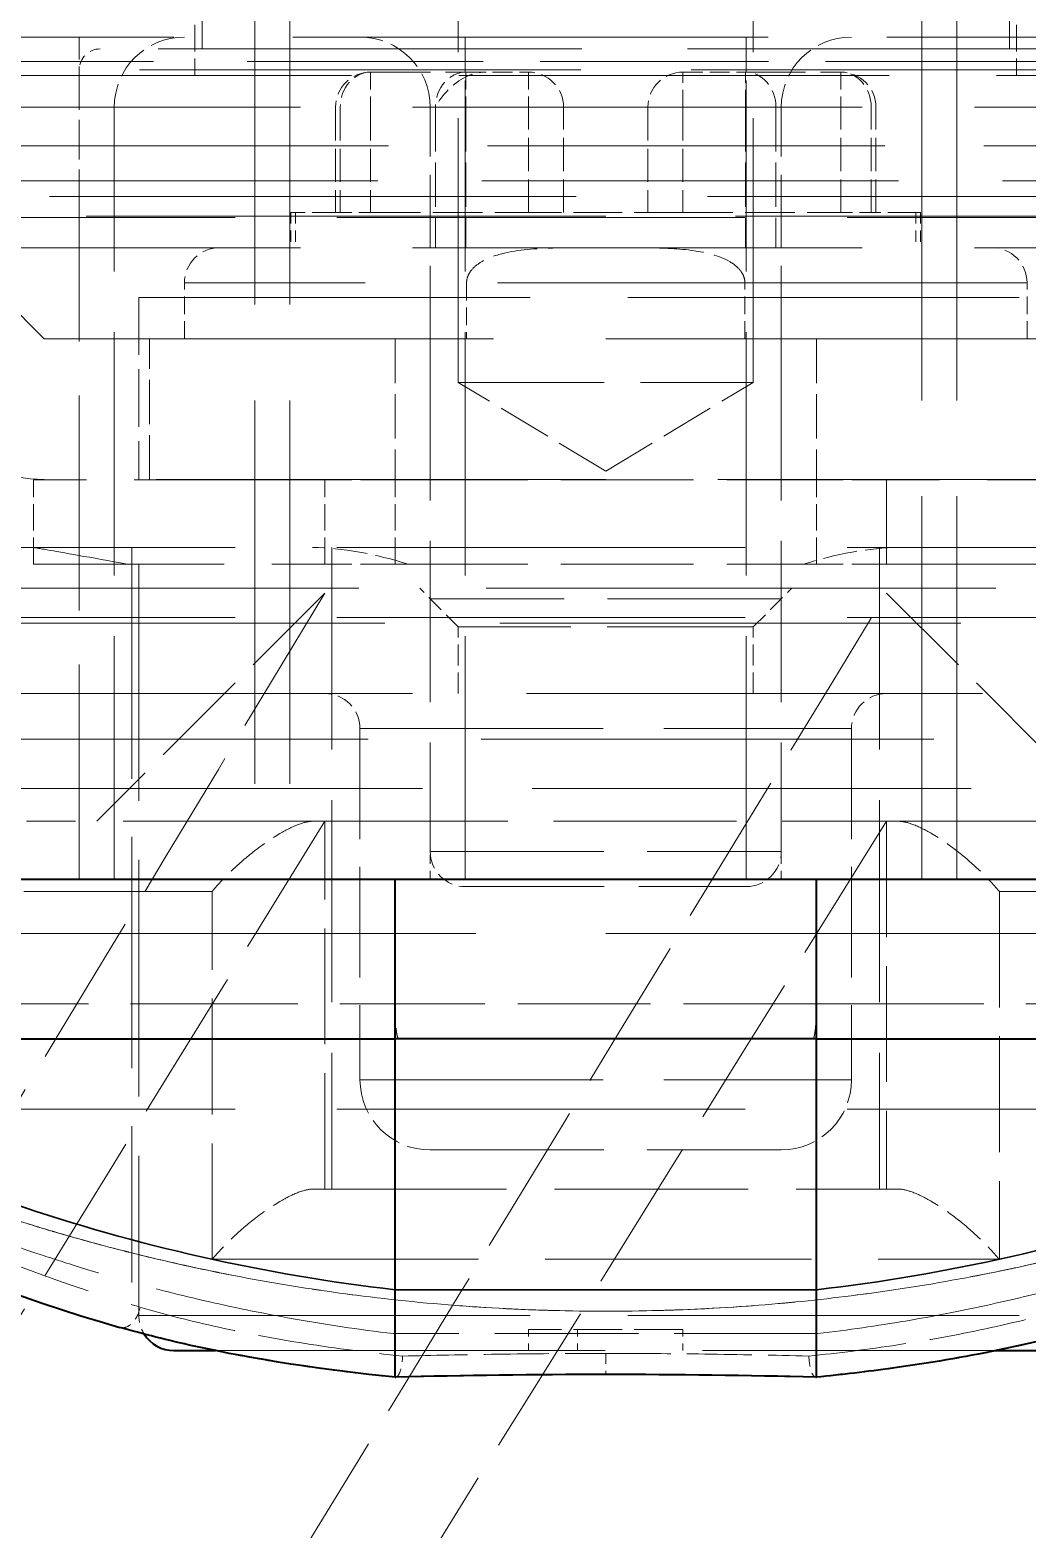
# Model space of a CAD drawing. Header units: millimetres. Extents: x 0 to 2523, y 0 to 1782.
# Drawn here: x 861.83 to 876.03, y 1412.92 to 1434.28 of the extents above; entities that cross this region are included whole.
import ezdxf

# ---------------------------------------------------------------- set-up
doc = ezdxf.new("R2010")
doc.units = ezdxf.units.MM
doc.header["$LTSCALE"] = 3
doc.linetypes.add('DASHED', pattern=[0.2067, 0.1654, -0.0413])
for name, color, linetype, lineweight in [('가려진 것(ISO)', 2, 'DASHED', 18), ('가려진 좁은 것(ISO)', 2, 'DASHED', 18), ('가시적인 것(ISO)', 3, 'Continuous', 40), ('가시적인 좁은 것(ISO)', 3, 'Continuous', 35)]:
    doc.layers.add(name, color=color, linetype=linetype, lineweight=lineweight)

msp = doc.modelspace()

# ---------------------------------------------------------------- linework, layer by layer
at = {"layer": '가려진 것(ISO)', "ltscale": 7.586941}
for p, q in [((867.9266, 1429.2615), (867.9266, 1441.2115)), ((872.1266, 1429.2615), (872.1266, 1441.2115))]:
    msp.add_line(p, q, dxfattribs=at)
at = {"layer": '가려진 것(ISO)', "ltscale": 1.745872}
for p, q in [((864.2766, 1436.7615), (864.2766, 1434.0115)), ((875.7766, 1436.7615), (875.7766, 1434.0115))]:
    msp.add_line(p, q, dxfattribs=at)
at = {"layer": '가려진 것(ISO)', "ltscale": 11.006289}
for p, q in [((865.0266, 1435.8307), (865.0266, 1422.1807)), ((875.0266, 1422.1807), (875.0266, 1435.8307))]:
    msp.add_line(p, q, dxfattribs=at)
at = {"layer": '가려진 것(ISO)', "ltscale": 0.761779}
for p, q in [((864.1766, 1434.8307), (864.1766, 1433.6307)), ((875.8766, 1434.8307), (875.8766, 1433.6307)), ((861.8766, 1426.673), (861.8766, 1427.873)), ((866.0266, 1426.673), (866.0266, 1427.873)), ((874.0266, 1426.673), (874.0266, 1427.873))]:
    msp.add_line(p, q, dxfattribs=at)
at = {"layer": '가려진 것(ISO)', "ltscale": 13.645111}
msp.add_line((880.7999, 1434.1807), (859.2533, 1434.1807), dxfattribs=at)
at = {"layer": '가려진 것(ISO)', "ltscale": 12.159042}
msp.add_line((877.2266, 1434.0115), (862.8266, 1434.0115), dxfattribs=at)
at = {"layer": '가려진 것(ISO)', "ltscale": 1.142718}
msp.add_line((862.5266, 1433.7115), (862.5266, 1431.9115), dxfattribs=at)
at = {"layer": '가려진 것(ISO)', "ltscale": 1.722727}
for p, q in [((866.6779, 1433.6807), (868.0347, 1433.6807)), ((872.0184, 1433.6807), (873.3752, 1433.6807))]:
    msp.add_line(p, q, dxfattribs=at)
at = {"layer": '가려진 것(ISO)', "ltscale": 0.56614}
for p, q in [((868.0347, 1433.6807), (868.9266, 1433.6807)), ((871.1266, 1433.6807), (872.0184, 1433.6807))]:
    msp.add_line(p, q, dxfattribs=at)
at = {"layer": '가려진 것(ISO)', "ltscale": 12.349028}
msp.add_line((860.2766, 1433.6307), (879.7766, 1433.6307), dxfattribs=at)
at = {"layer": '가려진 것(ISO)', "ltscale": 12.901145}
for p, q in [((835.2766, 1433.1807), (1091.2766, 1433.1807)), ((835.2766, 1431.1807), (1091.2766, 1431.1807)), ((862.0266, 1429.8807), (878.0266, 1429.8807)), ((878.0266, 1427.8807), (862.0266, 1427.8807))]:
    msp.add_line(p, q, dxfattribs=at)
at = {"layer": '가려진 것(ISO)', "ltscale": 6.983788}
msp.add_line((863.0266, 1422.1807), (863.0266, 1433.1807), dxfattribs=at)
at = {"layer": '가려진 것(ISO)', "ltscale": 0.952248}
for p, q in [((866.1779, 1433.1807), (866.1779, 1431.6807)), ((869.4266, 1431.6807), (869.4266, 1433.1807)), ((870.6266, 1433.1807), (870.6266, 1431.6807)), ((873.8752, 1431.6807), (873.8752, 1433.1807))]:
    msp.add_line(p, q, dxfattribs=at)
at = {"layer": '가려진 것(ISO)', "ltscale": 2.095066}
for p, q in [((867.5266, 1429.8807), (867.5266, 1433.1807)), ((872.5266, 1429.8807), (872.5266, 1433.1807))]:
    msp.add_line(p, q, dxfattribs=at)
at = {"layer": '가려진 것(ISO)', "ltscale": 2.408897}
msp.add_line((859.3642, 1432.5841), (862.0266, 1429.8807), dxfattribs=at)
at = {"layer": '가려진 것(ISO)', "ltscale": 11.397629}
msp.add_line((861.2766, 1432.6307), (878.7766, 1432.6307), dxfattribs=at)
at = {"layer": '가려진 것(ISO)', "ltscale": 15.114366}
msp.add_line((878.9766, 1431.9115), (861.0766, 1431.9115), dxfattribs=at)
at = {"layer": '가려진 것(ISO)', "ltscale": 0.166116}
for p, q in [((865.6098, 1431.6807), (865.5429, 1431.6807)), ((874.5103, 1431.6807), (874.4433, 1431.6807))]:
    msp.add_line(p, q, dxfattribs=at)
at = {"layer": '가려진 것(ISO)', "ltscale": 0.317349}
for p, q in [((865.5429, 1431.6807), (865.5429, 1431.1807)), ((874.5103, 1431.6807), (874.5103, 1431.1807))]:
    msp.add_line(p, q, dxfattribs=at)
at = {"layer": '가려진 것(ISO)', "ltscale": 0.80633}
for p, q in [((866.2449, 1431.6807), (865.6098, 1431.6807)), ((874.4433, 1431.6807), (873.8082, 1431.6807))]:
    msp.add_line(p, q, dxfattribs=at)
at = {"layer": '가려진 것(ISO)', "ltscale": 0.332332}
for p, q in [((866.2449, 1431.6807), (866.6779, 1431.6807)), ((873.3752, 1431.6807), (873.8082, 1431.6807))]:
    msp.add_line(p, q, dxfattribs=at)
at = {"layer": '가려진 것(ISO)', "ltscale": 1.427554}
for p, q in [((866.6779, 1431.6807), (868.9266, 1431.6807)), ((871.1266, 1431.6807), (873.3752, 1431.6807))]:
    msp.add_line(p, q, dxfattribs=at)
at = {"layer": '가려진 것(ISO)', "ltscale": 1.396677}
for p, q in [((871.1266, 1431.6807), (868.9266, 1431.6807)), ((871.1266, 1415.773), (868.9266, 1415.773))]:
    msp.add_line(p, q, dxfattribs=at)
at = {"layer": '가려진 것(ISO)', "ltscale": 0.507819}
for p, q in [((864.0266, 1429.8807), (864.0266, 1430.6807)), ((876.0266, 1429.8807), (876.0266, 1430.6807))]:
    msp.add_line(p, q, dxfattribs=at)
at = {"layer": '가려진 것(ISO)', "ltscale": 11.230227}
msp.add_line((863.3766, 1430.473), (876.6766, 1430.473), dxfattribs=at)
at = {"layer": '가려진 것(ISO)', "ltscale": 1.650637}
msp.add_line((863.3766, 1430.473), (863.3766, 1427.873), dxfattribs=at)
at = {"layer": '가려진 것(ISO)', "ltscale": 1.269698}
for p, q in [((863.5266, 1427.8807), (863.5266, 1429.8807)), ((867.0266, 1429.8807), (867.0266, 1427.8807)), ((873.0266, 1429.8807), (873.0266, 1427.8807))]:
    msp.add_line(p, q, dxfattribs=at)
at = {"layer": '가려진 것(ISO)', "ltscale": 4.634662}
for p, q in [((867.5266, 1429.8807), (867.5266, 1422.5807)), ((872.5266, 1429.8807), (872.5266, 1422.5807))]:
    msp.add_line(p, q, dxfattribs=at)
at = {"layer": '가려진 것(ISO)', "ltscale": 4.188547}
for p, q in [((867.9266, 1429.2615), (872.1266, 1429.2615)), ((872.1266, 1425.7807), (867.9266, 1425.7807))]:
    msp.add_line(p, q, dxfattribs=at)
at = {"layer": '가려진 것(ISO)', "ltscale": 1.555358}
for q in [(867.9266, 1429.2615), (872.1266, 1429.2615)]:
    msp.add_line((870.0266, 1427.9997), q, dxfattribs=at)
at = {"layer": '가려진 것(ISO)', "ltscale": 5.473363}
for p, q in [((866.0266, 1427.873), (861.8766, 1427.873)), ((878.1766, 1427.873), (874.0266, 1427.873)), ((861.8766, 1426.673), (866.0266, 1426.673)), ((874.0266, 1426.673), (878.1766, 1426.673))]:
    msp.add_line(p, q, dxfattribs=at)
at = {"layer": '가려진 것(ISO)', "ltscale": 0.997197}
for p, q in [((867.0266, 1427.873), (866.0266, 1427.873)), ((874.0266, 1427.873), (873.0266, 1427.873)), ((867.0266, 1426.673), (866.0266, 1426.673)), ((874.0266, 1426.673), (873.0266, 1426.673))]:
    msp.add_line(p, q, dxfattribs=at)
at = {"layer": '가려진 것(ISO)', "ltscale": 3.809293}
for p, q in [((867.0266, 1427.873), (873.0266, 1427.873)), ((867.0266, 1426.673), (873.0266, 1426.673))]:
    msp.add_line(p, q, dxfattribs=at)
at = {"layer": '가려진 것(ISO)', "ltscale": 11.715744}
msp.add_line((879.2766, 1426.9115), (860.7766, 1426.9115), dxfattribs=at)
at = {"layer": '가려진 것(ISO)', "ltscale": 6.645207}
msp.add_line((863.2766, 1426.9115), (863.2766, 1416.4448), dxfattribs=at)
at = {"layer": '가려진 것(ISO)', "ltscale": 5.801961}
for p, q in [((866.1266, 1426.9115), (866.1266, 1417.773)), ((873.9266, 1426.9115), (873.9266, 1417.773))]:
    msp.add_line(p, q, dxfattribs=at)
at = {"layer": '가려진 것(ISO)', "ltscale": 6.793318}
msp.add_line((863.3766, 1426.673), (863.3766, 1415.973), dxfattribs=at)
at = {"layer": '가려진 것(ISO)', "ltscale": 14.627704}
msp.add_line((859.2533, 1426.3307), (880.7999, 1426.3307), dxfattribs=at)
at = {"layer": '가려진 것(ISO)', "ltscale": 2.918018}
for p, q in [((866.0266, 1426.2615), (862.7766, 1423.0115)), ((874.0266, 1426.2615), (877.2766, 1423.0115))]:
    msp.add_line(p, q, dxfattribs=at)
at = {"layer": '가려진 것(ISO)', "ltscale": 0.493735}
for p, q in [((867.9266, 1425.7807), (867.3766, 1426.3307)), ((872.1266, 1425.7807), (872.6766, 1426.3307))]:
    msp.add_line(p, q, dxfattribs=at)
at = {"layer": '가려진 것(ISO)', "ltscale": 0.603054}
for p, q in [((867.9266, 1424.8307), (867.9266, 1425.7807)), ((872.1266, 1424.8307), (872.1266, 1425.7807))]:
    msp.add_line(p, q, dxfattribs=at)
at = {"layer": '가려진 것(ISO)', "ltscale": 13.093872}
msp.add_line((860.7766, 1424.8307), (879.2766, 1424.8307), dxfattribs=at)
at = {"layer": '가려진 것(ISO)', "ltscale": 3.174394}
for p, q in [((866.5266, 1424.3307), (866.5266, 1419.3307)), ((873.5266, 1424.3307), (873.5266, 1419.3307))]:
    msp.add_line(p, q, dxfattribs=at)
at = {"layer": '가려진 것(ISO)', "ltscale": 12.986021}
msp.add_line((1116.2766, 1424.1807), (810.2766, 1424.1807), dxfattribs=at)
at = {"layer": '가려진 것(ISO)', "ltscale": 12.600935}
msp.add_line((883.0466, 1423.4807), (857.0066, 1423.4807), dxfattribs=at)
at = {"layer": '가려진 것(ISO)', "ltscale": 5.452487}
for p, q in [((865.8573, 1423.0115), (861.7766, 1423.0115)), ((874.1959, 1423.0115), (878.2766, 1423.0115))]:
    msp.add_line(p, q, dxfattribs=at)
at = {"layer": '가려진 것(ISO)', "ltscale": 0.374779}
for p, q in [((866.0266, 1423.0115), (865.8573, 1423.0115)), ((874.1959, 1423.0115), (874.0266, 1423.0115))]:
    msp.add_line(p, q, dxfattribs=at)
at = {"layer": '가려진 것(ISO)', "ltscale": 5.252413}
msp.add_line((866.0266, 1423.0115), (874.0266, 1423.0115), dxfattribs=at)
at = {"layer": '가려진 것(ISO)', "ltscale": 3.325855}
for p, q in [((866.0266, 1417.773), (866.0266, 1423.0115)), ((874.0266, 1423.0115), (874.0266, 1417.773))]:
    msp.add_line(p, q, dxfattribs=at)
at = {"layer": '가려진 것(ISO)', "ltscale": 0.25386}
for p, q in [((867.5266, 1422.1807), (867.5266, 1422.5807)), ((872.5266, 1422.1807), (872.5266, 1422.5807))]:
    msp.add_line(p, q, dxfattribs=at)
at = {"layer": '가려진 것(ISO)', "ltscale": 3.989087}
msp.add_line((868.0266, 1422.0807), (872.0266, 1422.0807), dxfattribs=at)
at = {"layer": '가려진 것(ISO)', "ltscale": 4.986384}
msp.add_line((867.5266, 1418.3307), (872.5266, 1418.3307), dxfattribs=at)
at = {"layer": '가려진 것(ISO)', "ltscale": 5.550123}
msp.add_line((865.8573, 1417.773), (874.1959, 1417.773), dxfattribs=at)
at = {"layer": '가려진 것(ISO)', "ltscale": 0.19037}
for p, q in [((868.9266, 1415.473), (868.9266, 1415.773)), ((869.6266, 1415.473), (869.6266, 1415.773)), ((871.1266, 1415.473), (871.1266, 1415.773))]:
    msp.add_line(p, q, dxfattribs=at)
at = {"layer": '가려진 것(ISO)', "ltscale": 11.188352}
msp.add_line((864.4689, 1415.473), (875.5832, 1415.473), dxfattribs=at)
at = {"layer": '가려진 것(ISO)', "ltscale": 0.997197}
for centre, start, end in [((864.0266, 1433.1807), 90, 180), ((866.5266, 1433.1807), 0, 90), ((873.5266, 1433.1807), 90, 180), ((867.5266, 1419.3307), 180, 270), ((872.5266, 1419.3307), 270, 0)]:
    msp.add_arc(centre, 1, start, end, dxfattribs=at)
at = {"layer": '가려진 것(ISO)', "ltscale": 0.299089}
msp.add_arc((862.8266, 1433.7115), 0.3, 90, 180, dxfattribs=at)
at = {"layer": '가려진 것(ISO)', "ltscale": 0.498548}
for centre, start, end in [((866.6779, 1433.1807), 90, 180), ((868.9266, 1433.1807), 0, 90), ((871.1266, 1433.1807), 90, 180), ((873.3752, 1433.1807), 0, 90), ((864.5266, 1430.6807), 90, 180), ((875.5266, 1430.6807), 0, 90), ((866.0266, 1424.3307), 0, 90), ((874.0266, 1424.3307), 90, 180), ((868.0266, 1422.5807), 180, 270), ((872.0266, 1422.5807), 270, 0)]:
    msp.add_arc(centre, 0.5, start, end, dxfattribs=at)
at = {"layer": '가려진 것(ISO)', "ltscale": 1.00689}
msp.add_arc((862.0266, 1429.8807), 2, 224.56264, 270, dxfattribs=at)
at = {"layer": '가려진 것(ISO)', "ltscale": 0.176455}
msp.add_arc((863.8766, 1415.973), 0.5, 180, 211.86607, dxfattribs=at)
at = {"layer": '가려진 것(ISO)', "ltscale": 0.189734}
msp.add_ellipse((868.3234, 1433.1807), major_axis=(-0.5774, 0), ratio=0.8660254, start_param=4.712389, end_param=5.2359878, dxfattribs=at)
at = {"layer": '가려진 것(ISO)', "ltscale": 0.433106}
msp.add_ellipse((868.0347, 1433.1807), major_axis=(-0.433, -0.433), ratio=0.5772801, start_param=4.1887249, end_param=5.2360625, dxfattribs=at)
at = {"layer": '가려진 것(ISO)', "ltscale": 4.440121}
for points, weights in [([(866.0266, 1426.2615), (765.9524, 1260.5247), (866.0266, 1423.0115)], [2.18606992019, 2.18606992019, 1.55453860991]), ([(874.0266, 1423.0115), (773.0279, 1260.5247), (874.0266, 1426.2615)], [1.55453860991, 2.18606992019, 2.18606992019])]:
    msp.add_rational_spline(points, weights, degree=2, dxfattribs=at)
at = {"layer": '가려진 것(ISO)', "ltscale": 1.243258}
for points, knots in [([(865.8573, 1423.0115), (865.8526, 1423.0115), (865.8478, 1423.0114), (865.7882, 1423.0089), (865.7236, 1422.9932), (865.5687, 1422.9354), (865.478, 1422.8901), (865.2637, 1422.7646), (865.1393, 1422.678), (864.9109, 1422.4998), (864.8051, 1422.408), (864.6042, 1422.2168), (864.509, 1422.1162), (864.423, 1422.0145), (864.4218, 1422.013), (864.4205, 1422.0115)], [-0.19610765, -0.19610765, -0.19610765, -0.19610765, -0.19355647, -0.19355647, -0.16478853, -0.16478853, -0.13089559, -0.13089559, -0.08571649, -0.08571649, -0.04378836, -0.04378836, 0, 0, 0.00064711, 0.00064711, 0.00064711, 0.00064711]), ([(874.1959, 1423.0115), (874.2006, 1423.0115), (874.2053, 1423.0114), (874.265, 1423.0089), (874.3295, 1422.9932), (874.4845, 1422.9354), (874.5751, 1422.8901), (874.7895, 1422.7646), (874.9139, 1422.678), (875.1422, 1422.4998), (875.2481, 1422.408), (875.4489, 1422.2168), (875.5442, 1422.1162), (875.6301, 1422.0145), (875.6314, 1422.013), (875.6326, 1422.0115)], [0.20963423, 0.20963423, 0.20963423, 0.20963423, 0.21275224, 0.21275224, 0.24791191, 0.24791191, 0.28933525, 0.28933525, 0.34455235, 0.34455235, 0.39579616, 0.39579616, 0.44931352, 0.44931352, 0.45010441, 0.45010441, 0.45010441, 0.45010441]), ([(865.8573, 1417.773), (865.8526, 1417.773), (865.8478, 1417.7729), (865.7882, 1417.7703), (865.7236, 1417.7546), (865.5687, 1417.6968), (865.478, 1417.6515), (865.2637, 1417.526), (865.1393, 1417.4394), (864.9109, 1417.2612), (864.8051, 1417.1695), (864.6042, 1416.9782), (864.509, 1416.8776), (864.423, 1416.776), (864.4218, 1416.7745), (864.4205, 1416.773)], [-0.19610765, -0.19610765, -0.19610765, -0.19610765, -0.19355647, -0.19355647, -0.16478853, -0.16478853, -0.13089559, -0.13089559, -0.08571649, -0.08571649, -0.04378836, -0.04378836, 0, 0, 0.00064711, 0.00064711, 0.00064711, 0.00064711]), ([(874.1959, 1417.773), (874.2006, 1417.773), (874.2053, 1417.7729), (874.265, 1417.7703), (874.3295, 1417.7546), (874.4845, 1417.6968), (874.5751, 1417.6515), (874.7895, 1417.526), (874.9139, 1417.4394), (875.1422, 1417.2612), (875.2481, 1417.1695), (875.4489, 1416.9782), (875.5442, 1416.8776), (875.6301, 1416.776), (875.6314, 1416.7745), (875.6326, 1416.773)], [0.20963423, 0.20963423, 0.20963423, 0.20963423, 0.21275224, 0.21275224, 0.24791191, 0.24791191, 0.28933525, 0.28933525, 0.34455235, 0.34455235, 0.39579616, 0.39579616, 0.44931352, 0.44931352, 0.45010441, 0.45010441, 0.45010441, 0.45010441])]:
    msp.add_open_spline(points, degree=3, knots=knots, dxfattribs=at)
at = {"layer": '가려진 것(ISO)', "ltscale": 0.499799}
msp.add_open_spline([(867.0266, 1420.4115), (867.0266, 1420.3469), (867.0278, 1420.282), (867.0303, 1420.2215), (867.0328, 1420.1611), (867.0365, 1420.1051), (867.0412, 1420.0585), (867.0459, 1420.0119), (867.0515, 1419.9746), (867.0576, 1419.9495), (867.0637, 1419.9245), (867.0704, 1419.9115), (867.077, 1419.9115)], degree=3, knots=[0, 0, 0, 0, 0.25, 0.25, 0.25, 0.5, 0.5, 0.5, 0.75, 0.75, 0.75, 1, 1, 1, 1], dxfattribs=at)
at = {"layer": '가려진 것(ISO)', "ltscale": 0.499819}
msp.add_open_spline([(872.9762, 1419.9115), (872.9763, 1419.9115), (872.9764, 1419.9116), (872.9832, 1419.912), (872.9899, 1419.9256), (873.002, 1419.9766), (873.0074, 1420.0129), (873.0165, 1420.104), (873.0202, 1420.1578), (873.024, 1420.2487), (873.025, 1420.2816), (873.0263, 1420.347), (873.0266, 1420.3792), (873.0266, 1420.4115)], degree=3, knots=[-0.000365871, -0.000365871, -0.000365871, -0.000365871, 0, 0, 0.019901046, 0.019901046, 0.039258889, 0.039258889, 0.058579585, 0.058579585, 0.068886192, 0.068886192, 0.078580299, 0.078580299, 0.078580299, 0.078580299], dxfattribs=at)
at = {"layer": '가려진 것(ISO)', "ltscale": 6.926021}
msp.add_open_spline([(867.0036, 1415.7143), (866.504, 1415.774), (866.0309, 1415.8454), (865.5767, 1415.9259), (865.1225, 1416.0065), (864.6873, 1416.0968), (864.2917, 1416.1882), (863.8961, 1416.2796), (863.5401, 1416.3718), (863.2296, 1416.4578), (862.9192, 1416.5437), (862.6543, 1416.6232), (862.4294, 1416.6935), (862.2046, 1416.7637), (862.0197, 1416.8248), (861.8657, 1416.8768), (861.7117, 1416.9289), (861.5885, 1416.9721), (861.4893, 1417.0074), (861.39, 1417.0427), (861.3148, 1417.0701), (861.2578, 1417.091), (861.2009, 1417.1119), (861.1621, 1417.1263), (861.1372, 1417.1356), (861.1123, 1417.1448), (861.1014, 1417.149), (861.1014, 1417.149)], degree=3, knots=[0, 0, 0, 0, 0.1111111, 0.1111111, 0.1111111, 0.2222222, 0.2222222, 0.2222222, 0.3333333, 0.3333333, 0.3333333, 0.4444444, 0.4444444, 0.4444444, 0.5555556, 0.5555556, 0.5555556, 0.6666667, 0.6666667, 0.6666667, 0.7777778, 0.7777778, 0.7777778, 0.8888889, 0.8888889, 0.8888889, 1, 1, 1, 1], dxfattribs=at)
at = {"layer": '가려진 것(ISO)', "ltscale": 6.925572}
msp.add_open_spline([(873.0495, 1415.7143), (873.4802, 1415.7657), (873.8957, 1415.8266), (874.2956, 1415.8945), (874.6956, 1415.9625), (875.0799, 1416.0378), (875.4427, 1416.1167), (875.8055, 1416.1956), (876.1469, 1416.2783), (876.4627, 1416.3607), (876.7784, 1416.4432), (877.0686, 1416.5254), (877.3299, 1416.6036), (877.5913, 1416.6819), (877.8238, 1416.756), (878.0261, 1416.8229), (878.2283, 1416.8898), (878.4002, 1416.9494), (878.538, 1416.9983), (878.6758, 1417.0471), (878.7795, 1417.0851), (878.8479, 1417.1104), (878.9164, 1417.1356), (878.9495, 1417.1481), (878.9533, 1417.1495)], degree=3, knots=[0, 0, 0, 0, 0.125, 0.125, 0.125, 0.25, 0.25, 0.25, 0.375, 0.375, 0.375, 0.5, 0.5, 0.5, 0.625, 0.625, 0.625, 0.75, 0.75, 0.75, 0.875, 0.875, 0.875, 1, 1, 1, 1], dxfattribs=at)
at = {"layer": '가려진 것(ISO)', "ltscale": 4.123487}
msp.add_open_spline([(873.0495, 1415.7143), (873.0453, 1415.7143), (873.0389, 1415.7143), (873.0092, 1415.7143), (872.9731, 1415.7143), (872.9309, 1415.7143), (872.8832, 1415.7143), (872.8295, 1415.7143), (872.7692, 1415.7143), (872.7021, 1415.7143), (872.6279, 1415.7143), (872.5473, 1415.7143), (872.4605, 1415.7143), (872.3656, 1415.7143), (872.2628, 1415.7143), (872.1518, 1415.7143), (872.0326, 1415.7143), (871.905, 1415.7143), (871.7689, 1415.7143), (871.6241, 1415.7143), (871.4707, 1415.7143), (871.3087, 1415.7143), (871.1381, 1415.7143), (870.959, 1415.7143), (870.7717, 1415.7143), (870.5757, 1415.7143), (870.373, 1415.7143), (870.1652, 1415.7143), (869.9543, 1415.7143), (869.742, 1415.7143), (869.5302, 1415.7143), (869.3208, 1415.7143), (869.1155, 1415.7143), (868.9161, 1415.7143), (868.7245, 1415.7143), (868.5421, 1415.7143), (868.3706, 1415.7143), (868.2115, 1415.7143), (868.0657, 1415.7143), (867.9322, 1415.7143), (867.8105, 1415.7143), (867.6998, 1415.7143), (867.5993, 1415.7143), (867.5088, 1415.7143), (867.4257, 1415.7143), (867.3499, 1415.7143), (867.282, 1415.7143), (867.2217, 1415.7143), (867.1683, 1415.7143), (867.1212, 1415.7143), (867.0797, 1415.7143), (867.044, 1415.7143), (867.0146, 1415.7143), (867.0036, 1415.7143), (867.0036, 1415.7143)], degree=3, dxfattribs=at)
at = {"layer": '가려진 것(ISO)', "ltscale": 0.297944}
msp.add_open_spline([(867.0355, 1415.095), (867.0492, 1415.0956), (867.0632, 1415.1065), (867.0757, 1415.1271), (867.0909, 1415.1521), (867.1043, 1415.19), (867.1144, 1415.2367), (867.1245, 1415.2835), (867.1312, 1415.3392), (867.1337, 1415.3952)], degree=3, knots=[0.0595267, 0.0595267, 0.0595267, 0.0595267, 0.33333333, 0.33333333, 0.33333333, 0.66666667, 0.66666667, 0.66666667, 1, 1, 1, 1], dxfattribs=at)
at = {"layer": '가려진 것(ISO)', "ltscale": 0.297934}
msp.add_open_spline([(872.9195, 1415.3952), (872.9218, 1415.3392), (872.9284, 1415.2835), (872.9385, 1415.2367), (872.9486, 1415.19), (872.9621, 1415.1521), (872.9774, 1415.1271), (872.99, 1415.1065), (873.004, 1415.0956), (873.0176, 1415.095)], degree=3, knots=[0, 0, 0, 0, 0.33333333, 0.33333333, 0.33333333, 0.66666667, 0.66666667, 0.66666667, 0.94044837, 0.94044837, 0.94044837, 0.94044837], dxfattribs=at)
at = {"layer": '가려진 것(ISO)', "ltscale": 0.000331076}
msp.add_open_spline([(867.0266, 1415.0961), (867.0267, 1415.0961), (867.0268, 1415.0961), (867.0268, 1415.0961)], degree=3, dxfattribs=at)
at = {"layer": '가려진 것(ISO)', "ltscale": 0.000281653}
msp.add_open_spline([(873.0264, 1415.0961), (873.0264, 1415.0961), (873.0265, 1415.0961), (873.0265, 1415.0961)], degree=3, dxfattribs=at)
at = {"layer": '가려진 좁은 것(ISO)', "ltscale": 11.006289}
for p, q in [((865.5266, 1435.8307), (865.5266, 1422.1807)), ((874.5266, 1422.1807), (874.5266, 1435.8307))]:
    msp.add_line(p, q, dxfattribs=at)
at = {"layer": '가려진 좁은 것(ISO)', "ltscale": 0.641886}
msp.add_line((862.5266, 1434.1807), (862.5266, 1433.7115), dxfattribs=at)
at = {"layer": '가려진 좁은 것(ISO)', "ltscale": 0.997197}
for p, q in [((868.0266, 1434.1807), (868.0266, 1433.1807)), ((872.0266, 1434.1807), (872.0266, 1433.1807))]:
    msp.add_line(p, q, dxfattribs=at)
at = {"layer": '가려진 좁은 것(ISO)', "ltscale": 10.747838}
for p, q in [((858.2533, 1433.8307), (865.0266, 1433.8307)), ((875.0266, 1433.8307), (881.7999, 1433.8307))]:
    msp.add_line(p, q, dxfattribs=at)
at = {"layer": '가려진 좁은 것(ISO)', "ltscale": 12.665669}
msp.add_line((877.5266, 1433.7115), (862.5266, 1433.7115), dxfattribs=at)
at = {"layer": '가려진 좁은 것(ISO)', "ltscale": 6.557129}
msp.add_line((865.0266, 1433.8307), (875.0266, 1433.8307), dxfattribs=at)
at = {"layer": '가려진 좁은 것(ISO)', "ltscale": 0.498548}
for p, q in [((866.6779, 1433.6807), (866.6779, 1433.1807)), ((868.0347, 1433.6807), (868.0347, 1433.1807)), ((868.9266, 1433.6807), (868.9266, 1433.1807)), ((871.1266, 1433.1807), (871.1266, 1433.6807)), ((872.0184, 1433.1807), (872.0184, 1433.6807)), ((873.3752, 1433.6807), (873.3752, 1433.1807))]:
    msp.add_line(p, q, dxfattribs=at)
at = {"layer": '가려진 좁은 것(ISO)', "ltscale": 0.952248}
for p, q in [((866.2449, 1433.1807), (866.2449, 1431.6807)), ((866.6779, 1433.1807), (866.6779, 1431.6807)), ((868.9266, 1431.6807), (868.9266, 1433.1807)), ((871.1266, 1433.1807), (871.1266, 1431.6807)), ((873.3752, 1431.6807), (873.3752, 1433.1807)), ((873.8082, 1431.6807), (873.8082, 1433.1807))]:
    msp.add_line(p, q, dxfattribs=at)
at = {"layer": '가려진 좁은 것(ISO)', "ltscale": 1.269698}
for p, q in [((867.6017, 1433.1807), (867.6017, 1431.1807)), ((868.0347, 1433.1807), (868.0347, 1431.1807)), ((872.0184, 1433.1807), (872.0184, 1431.1807)), ((872.4514, 1433.1807), (872.4514, 1431.1807))]:
    msp.add_line(p, q, dxfattribs=at)
at = {"layer": '가려진 좁은 것(ISO)', "ltscale": 6.983788}
for p, q in [((868.0266, 1422.1807), (868.0266, 1433.1807)), ((872.0266, 1422.1807), (872.0266, 1433.1807))]:
    msp.add_line(p, q, dxfattribs=at)
at = {"layer": '가려진 좁은 것(ISO)', "ltscale": 11.963363}
msp.add_line((860.8423, 1432.1307), (879.2109, 1432.1307), dxfattribs=at)
at = {"layer": '가려진 좁은 것(ISO)', "ltscale": 6.178022}
msp.add_line((862.5266, 1422.1807), (862.5266, 1431.9115), dxfattribs=at)
at = {"layer": '가려진 좁은 것(ISO)', "ltscale": 14.916949}
for p, q in [((879.2766, 1431.6307), (860.7766, 1431.6307)), ((860.7766, 1421.4115), (879.2766, 1421.4115))]:
    msp.add_line(p, q, dxfattribs=at)
at = {"layer": '가려진 좁은 것(ISO)', "ltscale": 11.715744}
for p, q in [((879.2766, 1431.6115), (860.7766, 1431.6115)), ((879.2766, 1425.9115), (860.7766, 1425.9115)), ((879.2766, 1418.9115), (860.7766, 1418.9115))]:
    msp.add_line(p, q, dxfattribs=at)
at = {"layer": '가려진 좁은 것(ISO)', "ltscale": 0.317349}
for p, q in [((865.6098, 1431.6807), (865.6098, 1431.1807)), ((874.4433, 1431.6807), (874.4433, 1431.1807))]:
    msp.add_line(p, q, dxfattribs=at)
at = {"layer": '가려진 좁은 것(ISO)', "ltscale": 15.198803}
msp.add_line((876.0266, 1430.6807), (864.0266, 1430.6807), dxfattribs=at)
at = {"layer": '가려진 좁은 것(ISO)', "ltscale": 0.507819}
for p, q in [((868.0447, 1430.6807), (868.0447, 1429.8807)), ((872.0084, 1429.8807), (872.0084, 1430.6807))]:
    msp.add_line(p, q, dxfattribs=at)
at = {"layer": '가려진 좁은 것(ISO)', "ltscale": 0.761779}
for p, q in [((866.0266, 1426.673), (866.0266, 1427.873)), ((867.0266, 1426.673), (867.0266, 1427.873)), ((873.0266, 1426.673), (873.0266, 1427.873)), ((874.0265, 1427.873), (874.0265, 1426.673))]:
    msp.add_line(p, q, dxfattribs=at)
at = {"layer": '가려진 좁은 것(ISO)', "ltscale": 4.986384}
for p, q in [((872.5266, 1426.1807), (867.5266, 1426.1807)), ((872.5266, 1426.1807), (867.5266, 1426.1807)), ((867.5266, 1422.5807), (872.5266, 1422.5807))]:
    msp.add_line(p, q, dxfattribs=at)
at = {"layer": '가려진 좁은 것(ISO)', "ltscale": 13.227976}
msp.add_line((860.3174, 1425.8307), (879.7357, 1425.8307), dxfattribs=at)
at = {"layer": '가려진 좁은 것(ISO)', "ltscale": 6.980978}
for p, q in [((866.5266, 1424.3307), (873.5266, 1424.3307)), ((866.5266, 1419.3307), (873.5266, 1419.3307))]:
    msp.add_line(p, q, dxfattribs=at)
at = {"layer": '가려진 좁은 것(ISO)', "ltscale": 5.401114}
for p, q in [((864.4205, 1422.0115), (860.7766, 1422.0115)), ((875.6326, 1422.0115), (879.2766, 1422.0115))]:
    msp.add_line(p, q, dxfattribs=at)
at = {"layer": '가려진 좁은 것(ISO)', "ltscale": 3.325855}
for p, q in [((864.4205, 1416.773), (864.4205, 1422.0115)), ((875.6326, 1422.0115), (875.6326, 1416.773))]:
    msp.add_line(p, q, dxfattribs=at)
at = {"layer": '가려진 좁은 것(ISO)', "ltscale": 3.809296}
msp.add_line((873.0266, 1420.4115), (867.0266, 1420.4115), dxfattribs=at)
at = {"layer": '가려진 좁은 것(ISO)', "ltscale": 7.647462}
msp.add_line((864.4205, 1416.773), (875.6326, 1416.773), dxfattribs=at)
at = {"layer": '가려진 좁은 것(ISO)', "ltscale": 11.230227}
msp.add_line((863.3766, 1415.973), (876.6766, 1415.973), dxfattribs=at)
at = {"layer": '가려진 좁은 것(ISO)', "ltscale": 0.498548}
for centre, start_param, end_param in [((866.6779, 1433.1807), 0, 1.5707963), ((868.0347, 1433.1807), 0, 1.5707963), ((872.0184, 1433.1807), 4.712389, 6.2831853), ((873.3752, 1433.1807), 4.712389, 6.2831853)]:
    msp.add_ellipse(centre, major_axis=(0, 0.5), ratio=0.8660254, start_param=start_param, end_param=end_param, dxfattribs=at)
at = {"layer": '가려진 좁은 것(ISO)', "ltscale": 0.335054}
msp.add_ellipse((863.1882, 1416.0925), major_axis=(-0.0828, -0.2884), ratio=0.6658707, start_param=0, end_param=1.7596167, dxfattribs=at)
at = {"layer": '가려진 좁은 것(ISO)', "ltscale": 0.299089}
msp.add_ellipse((870.0278, 1415.4331), major_axis=(0, -0.3), ratio=0.0001228, start_param=4.712389, end_param=6.2831853, dxfattribs=at)
at = {"layer": '가려진 좁은 것(ISO)', "ltscale": 1.270713}
msp.add_open_spline([(869.8376, 1431.1807), (869.7981, 1431.1807), (869.7587, 1431.1807), (869.5841, 1431.1804), (869.4491, 1431.1799), (869.0837, 1431.1713), (868.8275, 1431.1577), (868.5059, 1431.0859), (868.3771, 1431.0494), (868.2135, 1430.9548), (868.1637, 1430.9178), (868.0985, 1430.8435), (868.077, 1430.8106), (868.0511, 1430.7444), (868.0447, 1430.713), (868.0447, 1430.6807)], degree=3, knots=[-0.23603487, -0.23603487, -0.23603487, -0.23603487, -0.22092193, -0.22092193, -0.16912228, -0.16912228, -0.07816044, -0.07816044, -0.03941421, -0.03941421, -0.02137215, -0.02137215, -0.00968561, -0.00968561, 0, 0, 0, 0], dxfattribs=at)
at = {"layer": '가려진 좁은 것(ISO)', "ltscale": 1.270707}
msp.add_open_spline([(872.0084, 1430.6807), (872.0084, 1430.7099), (872.0032, 1430.7385), (871.9829, 1430.7957), (871.9674, 1430.8233), (871.9143, 1430.8946), (871.8646, 1430.9389), (871.6382, 1431.0744), (871.4305, 1431.1163), (871.074, 1431.1683), (870.8418, 1431.1759), (870.5053, 1431.1805), (870.3854, 1431.1806), (870.2485, 1431.1807), (870.232, 1431.1807), (870.2155, 1431.1807)], degree=3, knots=[-0.52736356, -0.52736356, -0.52736356, -0.52736356, -0.51522349, -0.51522349, -0.50210523, -0.50210523, -0.47815614, -0.47815614, -0.42131212, -0.42131212, -0.33646984, -0.33646984, -0.29043281, -0.29043281, -0.28412177, -0.28412177, -0.28412177, -0.28412177], dxfattribs=at)
at = {"layer": '가려진 좁은 것(ISO)', "ltscale": 2.994816}
msp.add_open_spline([(861.8766, 1426.9115), (861.8788, 1426.9115), (861.9438, 1426.8999), (862.2859, 1426.8392), (862.6751, 1426.7715), (863.2166, 1426.673)], degree=3, knots=[0.43159296, 0.43159296, 0.43159296, 0.43159296, 0.60681998, 0.60681998, 0.90300067, 0.90300067, 0.90300067, 0.90300067], dxfattribs=at)
at = {"layer": '가려진 좁은 것(ISO)', "ltscale": 0.971824}
for points in [[(867.2111, 1426.673), (866.7641, 1426.8131), (866.2638, 1426.9115), (865.8525, 1426.9115)], [(874.2006, 1426.9115), (873.7894, 1426.9115), (873.289, 1426.8131), (872.8421, 1426.673)]]:
    msp.add_open_spline(points, degree=3, dxfattribs=at)
at = {"layer": '가려진 좁은 것(ISO)', "ltscale": 4.808495}
msp.add_open_spline([(860.2755, 1420.4115), (860.6156, 1420.4115), (861.4495, 1420.4115), (862.9217, 1420.4115), (864.8209, 1420.4115), (866.2438, 1420.4115), (867.0266, 1420.4115)], degree=3, knots=[0, 0, 0, 0, 0.1760545, 0.416339, 0.6834329, 1, 1, 1, 1], dxfattribs=at)
at = {"layer": '가려진 좁은 것(ISO)', "ltscale": 4.808488}
msp.add_open_spline([(873.0266, 1420.4115), (873.2326, 1420.4115), (873.4378, 1420.4115), (873.642, 1420.4115), (874.2607, 1420.4115), (874.8705, 1420.4115), (875.4654, 1420.4115), (876.0487, 1420.4115), (876.6177, 1420.4115), (877.1686, 1420.4115), (877.256, 1420.4115), (877.343, 1420.4115), (877.4295, 1420.4115), (877.8714, 1420.4115), (878.3008, 1420.4115), (878.7157, 1420.4115), (878.9708, 1420.4115), (879.2204, 1420.4115), (879.464, 1420.4115), (879.5697, 1420.4115), (879.6742, 1420.4115), (879.7776, 1420.4115)], degree=3, knots=[0.00000121, 0.00000121, 0.00000121, 0.00000121, 0.08329846, 0.08329846, 0.08329846, 0.33567302, 0.33567302, 0.33567302, 0.58314297, 0.58314297, 0.58314297, 0.62242524, 0.62242524, 0.62242524, 0.82308864, 0.82308864, 0.82308864, 0.94647487, 0.94647487, 0.94647487, 1, 1, 1, 1], dxfattribs=at)
at = {"layer": '가려진 좁은 것(ISO)', "ltscale": 11.800974}
msp.add_open_spline([(879.2766, 1417.6171), (879.2766, 1417.6171), (879.2264, 1417.5992), (879.1245, 1417.5639), (879.0227, 1417.5286), (878.8691, 1417.4758), (878.6635, 1417.4084), (878.4579, 1417.3411), (878.1997, 1417.2591), (877.8942, 1417.169), (877.5887, 1417.0788), (877.2359, 1416.9804), (876.8456, 1416.8817), (876.4552, 1416.783), (876.0275, 1416.684), (875.5716, 1416.5913), (875.1158, 1416.4987), (874.632, 1416.4125), (874.1282, 1416.3375), (873.6245, 1416.2626), (873.1009, 1416.1989), (872.5637, 1416.1499), (872.0265, 1416.1008), (871.4757, 1416.0664), (870.9189, 1416.0486), (870.3621, 1416.0308), (869.7992, 1416.0296), (869.2397, 1416.0454), (868.6803, 1416.0612), (868.1241, 1416.0939), (867.5794, 1416.1418), (867.0348, 1416.1898), (866.5016, 1416.253), (865.9879, 1416.3282), (865.4741, 1416.4035), (864.98, 1416.4908), (864.5229, 1416.5829), (864.0658, 1416.6751), (863.6459, 1416.772), (863.2792, 1416.8636), (862.9125, 1416.9553), (862.5981, 1417.0418), (862.3321, 1417.1184), (862.0661, 1417.1951), (861.8481, 1417.2621), (861.667, 1417.3193), (861.4858, 1417.3765), (861.3416, 1417.4239), (861.2258, 1417.4627), (861.1101, 1417.5014), (861.0227, 1417.5314), (860.9568, 1417.5542), (860.8908, 1417.577), (860.8462, 1417.5927), (860.8176, 1417.6028), (860.789, 1417.6128), (860.7766, 1417.6173), (860.7766, 1417.6173)], degree=3, knots=[0, 0, 0, 0, 0.0526316, 0.0526316, 0.0526316, 0.1052632, 0.1052632, 0.1052632, 0.1578947, 0.1578947, 0.1578947, 0.2105263, 0.2105263, 0.2105263, 0.2631579, 0.2631579, 0.2631579, 0.3157895, 0.3157895, 0.3157895, 0.3684211, 0.3684211, 0.3684211, 0.4210526, 0.4210526, 0.4210526, 0.4736842, 0.4736842, 0.4736842, 0.5263158, 0.5263158, 0.5263158, 0.5789474, 0.5789474, 0.5789474, 0.6315789, 0.6315789, 0.6315789, 0.6842105, 0.6842105, 0.6842105, 0.7368421, 0.7368421, 0.7368421, 0.7894737, 0.7894737, 0.7894737, 0.8421053, 0.8421053, 0.8421053, 0.8947368, 0.8947368, 0.8947368, 0.9473684, 0.9473684, 0.9473684, 1, 1, 1, 1], dxfattribs=at)
at = {"layer": '가려진 좁은 것(ISO)', "ltscale": 11.800929}
msp.add_open_spline([(860.7766, 1417.6173), (860.7766, 1417.6173), (860.8263, 1417.5995), (860.9271, 1417.5645), (860.9286, 1417.564), (860.9301, 1417.5634), (860.9317, 1417.5629), (861.0325, 1417.5279), (861.1831, 1417.4761), (861.3833, 1417.4105), (861.3894, 1417.4085), (861.3955, 1417.4065), (861.4017, 1417.4045), (861.6018, 1417.3391), (861.8501, 1417.2604), (862.1412, 1417.1742), (862.1547, 1417.1702), (862.1683, 1417.1662), (862.182, 1417.1622), (862.4724, 1417.0767), (862.8039, 1416.9843), (863.1685, 1416.8916), (863.1914, 1416.8857), (863.2145, 1416.8799), (863.2377, 1416.8741), (863.6005, 1416.7827), (863.9948, 1416.6914), (864.4148, 1416.605), (864.4484, 1416.598), (864.4822, 1416.5912), (864.5162, 1416.5843), (864.9334, 1416.5001), (865.3751, 1416.4209), (865.8381, 1416.3506), (865.8833, 1416.3437), (865.9287, 1416.3369), (865.9743, 1416.3302), (866.4338, 1416.2627), (866.9134, 1416.2041), (867.4061, 1416.1576), (867.4631, 1416.1522), (867.5203, 1416.147), (867.5777, 1416.142), (868.0652, 1416.099), (868.5647, 1416.068), (869.0701, 1416.0507), (869.1381, 1416.0484), (869.2063, 1416.0463), (869.2745, 1416.0444), (869.7728, 1416.031), (870.2762, 1416.0309), (870.779, 1416.0444), (870.8563, 1416.0465), (870.9337, 1416.0489), (871.011, 1416.0517), (871.5049, 1416.0691), (871.9972, 1416.0997), (872.4815, 1416.1425), (872.5657, 1416.1499), (872.6497, 1416.1577), (872.7334, 1416.1659), (873.2064, 1416.212), (873.6704, 1416.2696), (874.118, 1416.336), (874.205, 1416.3489), (874.2914, 1416.3621), (874.377, 1416.3757), (874.8102, 1416.4441), (875.2258, 1416.5205), (875.6164, 1416.6005), (875.7008, 1416.6178), (875.784, 1416.6352), (875.8659, 1416.6528), (876.2386, 1416.7327), (876.586, 1416.8154), (876.9038, 1416.8965), (876.9796, 1416.9158), (877.0537, 1416.935), (877.1261, 1416.9542), (877.4239, 1417.0328), (877.6927, 1417.1091), (877.9304, 1417.1797), (877.9927, 1417.1982), (878.0529, 1417.2163), (878.1109, 1417.2339), (878.3282, 1417.3), (878.5156, 1417.3599), (878.6728, 1417.4115), (878.7178, 1417.4262), (878.7603, 1417.4403), (878.8003, 1417.4536), (878.9373, 1417.4993), (879.0452, 1417.5365), (879.1237, 1417.5637), (879.148, 1417.5721), (879.1695, 1417.5796), (879.1881, 1417.5861), (879.2468, 1417.6066), (879.2765, 1417.6171), (879.2765, 1417.6172)], degree=3, knots=[0, 0, 0, 0, 0.0588235, 0.0588235, 0.0588235, 0.0597082, 0.0597082, 0.0597082, 0.1176471, 0.1176471, 0.1176471, 0.1194131, 0.1194131, 0.1194131, 0.1764706, 0.1764706, 0.1764706, 0.1791178, 0.1791178, 0.1791178, 0.2352941, 0.2352941, 0.2352941, 0.2388317, 0.2388317, 0.2388317, 0.2941176, 0.2941176, 0.2941176, 0.2985477, 0.2985477, 0.2985477, 0.3529412, 0.3529412, 0.3529412, 0.3582503, 0.3582503, 0.3582503, 0.4117647, 0.4117647, 0.4117647, 0.4179581, 0.4179581, 0.4179581, 0.4705882, 0.4705882, 0.4705882, 0.4776709, 0.4776709, 0.4776709, 0.5294118, 0.5294118, 0.5294118, 0.5373762, 0.5373762, 0.5373762, 0.5882353, 0.5882353, 0.5882353, 0.5970758, 0.5970758, 0.5970758, 0.6470588, 0.6470588, 0.6470588, 0.6567732, 0.6567732, 0.6567732, 0.7058824, 0.7058824, 0.7058824, 0.7164878, 0.7164878, 0.7164878, 0.7647059, 0.7647059, 0.7647059, 0.7762063, 0.7762063, 0.7762063, 0.8235294, 0.8235294, 0.8235294, 0.8359272, 0.8359272, 0.8359272, 0.8823529, 0.8823529, 0.8823529, 0.8956448, 0.8956448, 0.8956448, 0.9411765, 0.9411765, 0.9411765, 0.9553208, 0.9553208, 0.9553208, 1, 1, 1, 1], dxfattribs=at)
at = {"layer": '가려진 좁은 것(ISO)', "ltscale": 5.155973}
msp.add_open_spline([(860.2766, 1417.2592), (860.2766, 1417.2592), (860.2885, 1417.2537), (860.3115, 1417.2433), (860.3346, 1417.2328), (860.3686, 1417.2174), (860.4132, 1417.1973), (860.4579, 1417.1771), (860.5136, 1417.1523), (860.5774, 1417.1242), (860.6412, 1417.0962), (860.7126, 1417.065), (860.7945, 1417.0299), (860.8764, 1416.9948), (860.9687, 1416.9558), (861.0774, 1416.9109), (861.186, 1416.8659), (861.3113, 1416.8151), (861.456, 1416.7582), (861.6007, 1416.7013), (861.7646, 1416.6385), (861.9518, 1416.5697), (862.1389, 1416.5009), (862.3492, 1416.4263), (862.5879, 1416.3463), (862.8266, 1416.2662), (863.0938, 1416.1808), (863.3923, 1416.0925)], degree=3, knots=[0, 0, 0, 0, 0.1111111, 0.1111111, 0.1111111, 0.2222222, 0.2222222, 0.2222222, 0.3333333, 0.3333333, 0.3333333, 0.4444444, 0.4444444, 0.4444444, 0.5555556, 0.5555556, 0.5555556, 0.6666667, 0.6666667, 0.6666667, 0.7777778, 0.7777778, 0.7777778, 0.8888889, 0.8888889, 0.8888889, 1, 1, 1, 1], dxfattribs=at)
at = {"layer": '가려진 좁은 것(ISO)', "ltscale": 2.804449}
msp.add_open_spline([(863.3923, 1416.0925), (863.7463, 1415.9878), (864.1248, 1415.8913), (864.5163, 1415.8049), (864.9079, 1415.7185), (865.3113, 1415.6424), (865.7458, 1415.5739), (866.1803, 1415.5053), (866.6465, 1415.4444), (867.1336, 1415.3952)], degree=3, knots=[0, 0, 0, 0, 0.33333333, 0.33333333, 0.33333333, 0.66666667, 0.66666667, 0.66666667, 1, 1, 1, 1], dxfattribs=at)
at = {"layer": '가려진 좁은 것(ISO)', "ltscale": 2.804451}
msp.add_open_spline([(872.9195, 1415.3952), (873.3401, 1415.4377), (873.7657, 1415.4909), (874.1867, 1415.5551), (874.6076, 1415.6193), (875.0242, 1415.6945), (875.4388, 1415.7836), (875.8534, 1415.8727), (876.2656, 1415.9756), (876.6608, 1416.0925)], degree=3, knots=[0, 0, 0, 0, 0.33333333, 0.33333333, 0.33333333, 0.66666667, 0.66666667, 0.66666667, 0.99999998, 0.99999998, 0.99999998, 0.99999998], dxfattribs=at)
at = {"layer": '가려진 좁은 것(ISO)', "ltscale": 1.86565}
msp.add_open_spline([(867.1336, 1415.3952), (867.5527, 1415.4054), (868.4574, 1415.4244), (869.4871, 1415.4331), (870.0278, 1415.4331)], degree=3, dxfattribs=at)
at = {"layer": '가려진 좁은 것(ISO)', "ltscale": 1.86414}
msp.add_open_spline([(870.0278, 1415.4331), (870.4823, 1415.4331), (870.9545, 1415.43), (871.4386, 1415.4236), (871.9228, 1415.4172), (872.419, 1415.4074), (872.9195, 1415.3952)], degree=3, knots=[0.00000001, 0.00000001, 0.00000001, 0.00000001, 0.5, 0.5, 0.5, 1, 1, 1, 1], dxfattribs=at)
at = {"layer": '가려진 좁은 것(ISO)'}
for points in [[(867.0266, 1415.0961), (867.0266, 1415.0961), (867.0266, 1415.0961), (867.0266, 1415.0961)], [(873.0265, 1415.0961), (873.0265, 1415.0961), (873.0266, 1415.0961), (873.0266, 1415.0961)]]:
    msp.add_open_spline(points, degree=3, dxfattribs=at)
at = {"layer": '가시적인 것(ISO)'}
for p, q in [((1118.2766, 1422.1807), (808.2766, 1422.1807)), ((867.0266, 1419.9115), (867.0266, 1422.1807)), ((873.0266, 1419.9115), (873.0266, 1422.1807)), ((873.0266, 1419.9115), (867.0266, 1419.9115)), ((867.0266, 1416.3399), (867.0266, 1419.9115)), ((873.0266, 1416.3399), (873.0266, 1419.9115)), ((867.0266, 1415.0961), (867.0266, 1416.3399)), ((873.0266, 1415.0961), (873.0266, 1416.3399)), ((863.8766, 1415.473), (864.4689, 1415.473)), ((875.5832, 1415.473), (876.1766, 1415.473))]:
    msp.add_line(p, q, dxfattribs=at)
for centre, radius, start, end in [((870.0266, 1439.9207), 25.09, 232.89146, 253.98716), ((863.8766, 1415.973), 0.5, 211.86607, 270)]:
    msp.add_arc(centre, radius, start, end, dxfattribs=at)
for points, knots in [([(856.563, 1419.9115), (857.0665, 1419.9115), (857.6668, 1419.9116), (859.0658, 1419.9115), (859.8624, 1419.9116), (861.1978, 1419.9115), (861.6656, 1419.9116), (862.8879, 1419.9115), (863.6667, 1419.9115), (864.8925, 1419.9116), (865.3091, 1419.9115), (866.1583, 1419.9115), (866.5899, 1419.9115), (867.0266, 1419.9115)], [-1.4373876, -1.4373876, -1.4373876, -1.4373876, -1.077998, -1.077998, -0.718291, -0.718291, -0.538642, -0.538642, -0.2691978, -0.2691978, -0.1345178, -0.1345178, -0.000001, -0.000001, -0.000001, -0.000001]), ([(873.0266, 1419.9115), (873.4632, 1419.9115), (873.8949, 1419.9115), (874.744, 1419.9115), (875.1607, 1419.9116), (876.3865, 1419.9115), (877.1652, 1419.9115), (878.3875, 1419.9116), (878.8553, 1419.9115), (880.1907, 1419.9116), (880.9873, 1419.9115), (882.3863, 1419.9116), (882.9867, 1419.9115), (883.4901, 1419.9115)], [-1.4345196, -1.4345196, -1.4345196, -1.4345196, -1.3002693, -1.3002693, -1.1658564, -1.1658564, -0.8969451, -0.8969451, -0.7176518, -0.7176518, -0.3586651, -0.3586651, -0.000001, -0.000001, -0.000001, -0.000001]), ([(867.0323, 1415.095), (866.0109, 1415.1945), (865.032, 1415.3465), (863.7934, 1415.6191), (863.4386, 1415.7085), (863.1054, 1415.8042)], [0, 0, 0, 0, 0.32177369, 0.32177369, 0.45994357, 0.45994357, 0.45994357, 0.45994357]), ([(876.9477, 1415.8042), (876.1202, 1415.5667), (875.1495, 1415.3663), (873.7549, 1415.1738), (873.3911, 1415.1311), (873.0209, 1415.095)], [0, 0, 0, 0, 0.34312454, 0.34312454, 0.45974379, 0.45974379, 0.45974379, 0.45974379])]:
    msp.add_open_spline(points, degree=3, knots=knots, dxfattribs=at)
for points in [[(867.0268, 1415.0961), (867.0297, 1415.0953), (867.0326, 1415.0949), (867.0355, 1415.095)], [(870.0278, 1415.1331), (869.0187, 1415.1331), (867.9983, 1415.1177), (867.0355, 1415.0949)], [(873.0177, 1415.0949), (872.0556, 1415.1176), (871.0361, 1415.133), (870.0278, 1415.1331)], [(873.0176, 1415.095), (873.0206, 1415.0949), (873.0235, 1415.0952), (873.0264, 1415.0961)]]:
    msp.add_open_spline(points, degree=3, dxfattribs=at)
at = {"layer": '가시적인 좁은 것(ISO)'}
msp.add_line((873.0266, 1416.3399), (867.0266, 1416.3399), dxfattribs=at)
for centre, major_axis, ratio, start_param, end_param in [((870.0266, 1440.1395), (-25.09, 0), 0.9554249, 1.0043829, 1.45094), ((870.0266, 1440.1395), (-25.09, 0), 0.9554249, 1.6906526, 2.1372097), ((870.0278, 1415.4331), (0, -0.3), 0.0001228, 0, 0.0910911)]:
    msp.add_ellipse(centre, major_axis=major_axis, ratio=ratio, start_param=start_param, end_param=end_param, dxfattribs=at)
for points, knots in [([(863.1054, 1415.8042), (863.4782, 1415.6972), (863.8736, 1415.5993), (864.2828, 1415.512), (864.3511, 1415.4974), (864.4199, 1415.4831), (864.4892, 1415.4691), (864.8343, 1415.3992), (865.1909, 1415.3358), (865.5698, 1415.2777), (865.7196, 1415.2548), (865.8728, 1415.2327), (866.0294, 1415.2116), (866.3484, 1415.1686), (866.6812, 1415.1298), (867.0266, 1415.0961)], [0, 0, 0, 0, 0.33333333, 0.33333333, 0.33333333, 0.38903885, 0.38903885, 0.38903885, 0.66666667, 0.66666667, 0.66666667, 0.77640056, 0.77640056, 0.77640056, 0.99998914, 0.99998914, 0.99998914, 0.99998914]), ([(873.0266, 1415.0961), (873.3085, 1415.1236), (873.5902, 1415.1553), (873.8709, 1415.1915), (874.0332, 1415.2124), (874.1951, 1415.2348), (874.3565, 1415.2587), (874.7162, 1415.3119), (875.0732, 1415.3725), (875.4282, 1415.442), (875.5079, 1415.4576), (875.5875, 1415.4737), (875.6669, 1415.4902), (876.1006, 1415.5804), (876.5313, 1415.6847), (876.9477, 1415.8042)], [0.00000793, 0.00000793, 0.00000793, 0.00000793, 0.21119499, 0.21119499, 0.21119499, 0.33333333, 0.33333333, 0.33333333, 0.60556696, 0.60556696, 0.60556696, 0.66666667, 0.66666667, 0.66666667, 0.99999999, 0.99999999, 0.99999999, 0.99999999]), ([(867.0266, 1415.0961), (867.3801, 1415.1046), (867.752, 1415.1123), (868.1453, 1415.1185), (868.2389, 1415.12), (868.3337, 1415.1215), (868.4298, 1415.1228), (868.9293, 1415.1297), (869.4626, 1415.1343), (870.0278, 1415.1343)], [0, 0, 0, 0, 0.4038634, 0.4038634, 0.4038634, 0.5, 0.5, 0.5, 1, 1, 1, 1]), ([(870.0278, 1415.1343), (870.5035, 1415.1343), (870.9908, 1415.131), (871.491, 1415.1246), (871.5321, 1415.1241), (871.5733, 1415.1235), (871.6146, 1415.123), (872.0756, 1415.1166), (872.5473, 1415.1076), (873.0265, 1415.0961)], [0.00000001, 0.00000001, 0.00000001, 0.00000001, 0.5, 0.5, 0.5, 0.54110047, 0.54110047, 0.54110047, 0.9999982, 0.9999982, 0.9999982, 0.9999982])]:
    msp.add_open_spline(points, degree=3, knots=knots, dxfattribs=at)

doc.saveas('drawing.dxf')
